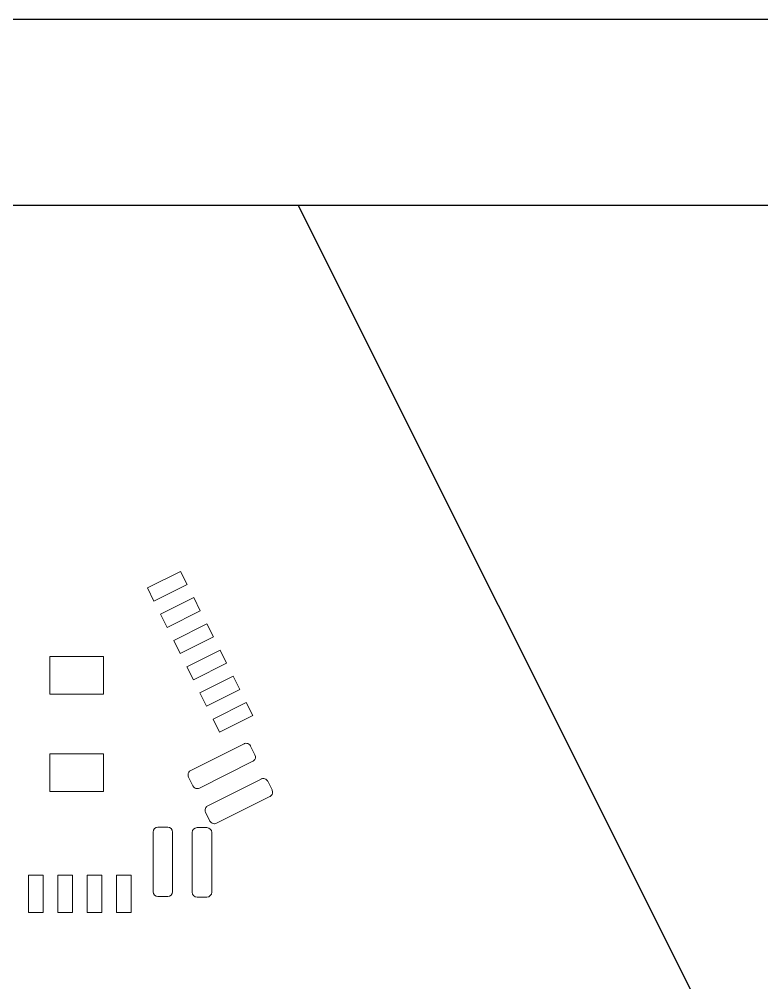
# Model space of a CAD drawing. Header units: inches. Extents: x 70 to 970, y -386 to 214.
# Drawn here: x 521.9 to 597.8, y 115.2 to 213.7 of the extents above; entities that cross this region are included whole.
import ezdxf

# ---------------------------------------------------------------- set-up
doc = ezdxf.new("R2010")
doc.units = ezdxf.units.IN
doc.header["$MEASUREMENT"] = 0

msp = doc.modelspace()

# ---------------------------------------------------------------- linework, layer by layer
at = {"color": 6}
msp.add_line((910.389, 194.625), (80.389, 194.625), dxfattribs=at)
at = {"color": 5}
msp.add_line((550.389, 194.625), (596.601, 102.344), dxfattribs=at)
at = {"color": 1, "lineweight": 0}
for p, q in [((538.361, 157.225), (534.963, 155.524)), ((539.033, 155.884), (538.361, 157.225)), ((535.635, 154.182), (539.033, 155.884)), ((534.963, 155.524), (535.635, 154.182)), ((539.704, 154.542), (536.307, 152.841)), ((540.376, 153.201), (539.704, 154.542)), ((536.307, 152.841), (536.978, 151.499)), ((536.978, 151.499), (540.376, 153.201)), ((541.048, 151.859), (537.65, 150.158)), ((541.719, 150.518), (541.048, 151.859)), ((537.65, 150.158), (538.321, 148.817)), ((538.321, 148.817), (541.719, 150.518)), ((542.391, 149.177), (538.993, 147.476)), ((543.063, 147.836), (542.391, 149.177)), ((530.488, 148.514), (524.989, 148.514)), ((524.989, 148.514), (524.989, 144.664)), ((530.488, 144.664), (530.488, 148.514)), ((539.665, 146.134), (543.063, 147.836)), ((538.993, 147.476), (539.665, 146.134)), ((543.734, 146.495), (540.336, 144.793)), ((544.406, 145.154), (543.734, 146.495)), ((541.008, 143.452), (544.406, 145.154)), ((524.989, 144.664), (530.488, 144.664)), ((540.336, 144.793), (541.008, 143.452)), ((545.078, 143.812), (541.68, 142.111)), ((545.749, 142.471), (545.078, 143.812)), ((541.68, 142.111), (542.351, 140.769)), ((542.351, 140.769), (545.749, 142.471)), ((530.488, 138.564), (524.989, 138.564)), ((524.989, 138.564), (524.989, 134.714)), ((530.488, 134.714), (530.488, 138.564)), ((524.989, 134.714), (530.488, 134.714)), ((524.288, 126.144), (522.788, 126.144)), ((522.788, 126.144), (522.788, 122.344)), ((524.288, 122.344), (524.288, 126.144)), ((527.287, 126.144), (525.787, 126.144)), ((525.787, 126.144), (525.787, 122.344)), ((527.287, 122.344), (527.287, 126.144)), ((530.287, 126.144), (528.787, 126.144)), ((528.787, 126.144), (528.787, 122.344)), ((530.287, 122.344), (530.287, 126.144)), ((533.288, 126.144), (531.788, 126.144)), ((531.788, 126.144), (531.788, 122.344)), ((533.288, 122.344), (533.288, 126.144)), ((522.788, 122.344), (524.288, 122.344)), ((525.787, 122.344), (527.287, 122.344)), ((528.787, 122.344), (530.287, 122.344)), ((531.788, 122.344), (533.288, 122.344))]:
    msp.add_line(p, q, dxfattribs=at)
msp.add_lwpolyline([(70.389, 213.68), (970.389, 213.68), (970.389, -386.32), (70.389, -386.32)], close=True)
for points in [[(539.395, 136.858), (539.395, 136.858), (544.847, 139.589), (544.847, 139.589)], [(544.847, 139.589), (544.867, 139.598), (544.886, 139.606), (544.906, 139.614)], [(544.906, 139.614), (544.906, 139.614), (544.906, 139.614), (544.907, 139.614)], [(544.907, 139.614), (544.907, 139.614), (544.907, 139.614), (544.907, 139.614)], [(544.907, 139.614), (544.907, 139.614), (544.907, 139.614), (544.907, 139.614)], [(544.907, 139.614), (544.907, 139.614), (544.907, 139.614), (544.908, 139.614)], [(544.908, 139.614), (544.908, 139.614), (544.908, 139.614), (544.909, 139.615)], [(544.909, 139.615), (544.909, 139.615), (544.909, 139.615), (544.909, 139.615)], [(544.909, 139.615), (544.909, 139.615), (544.909, 139.615), (544.91, 139.615)], [(544.91, 139.615), (544.91, 139.615), (544.911, 139.615), (544.911, 139.615)], [(544.911, 139.615), (544.983, 139.64), (545.058, 139.646), (545.13, 139.638)], [(545.13, 139.638), (545.13, 139.638), (545.13, 139.638), (545.13, 139.638)], [(545.13, 139.638), (545.131, 139.638), (545.131, 139.638), (545.131, 139.638)], [(545.131, 139.638), (545.131, 139.638), (545.131, 139.638), (545.131, 139.638)], [(545.131, 139.638), (545.284, 139.619), (545.425, 139.531), (545.505, 139.39)], [(545.505, 139.39), (545.505, 139.389), (545.506, 139.39), (545.506, 139.389)], [(545.506, 139.389), (545.507, 139.388), (545.507, 139.388), (545.507, 139.388)], [(545.507, 139.388), (545.507, 139.387), (545.507, 139.387), (545.507, 139.386)], [(545.507, 139.386), (545.507, 139.386), (545.507, 139.387), (545.508, 139.385)], [(545.508, 139.385), (545.508, 139.385), (545.508, 139.385), (545.509, 139.384)], [(545.509, 139.384), (545.509, 139.384), (545.509, 139.384), (545.509, 139.383)], [(545.509, 139.383), (545.509, 139.383), (545.509, 139.383), (545.51, 139.382)], [(545.51, 139.382), (545.51, 139.381), (545.509, 139.381), (545.511, 139.381)], [(545.51, 139.382), (545.51, 139.382), (545.51, 139.382), (545.51, 139.382)], [(545.511, 139.381), (545.511, 139.38), (545.511, 139.38), (545.511, 139.38)], [(545.511, 139.38), (545.511, 139.38), (545.511, 139.379), (545.511, 139.379)], [(545.511, 139.379), (545.511, 139.379), (545.512, 139.379), (545.512, 139.379)], [(545.512, 139.379), (545.512, 139.379), (545.512, 139.378), (545.512, 139.378)], [(545.512, 139.378), (545.512, 139.378), (545.512, 139.378), (545.512, 139.378)], [(545.512, 139.378), (545.512, 139.378), (545.512, 139.377), (545.512, 139.377)], [(545.512, 139.377), (545.512, 139.377), (545.513, 139.377), (545.513, 139.377)], [(545.513, 139.377), (545.513, 139.377), (545.512, 139.377), (545.513, 139.375)], [(545.513, 139.375), (545.513, 139.375), (545.513, 139.375), (545.513, 139.375)], [(545.513, 139.375), (545.513, 139.375), (545.514, 139.375), (545.514, 139.374)], [(545.514, 139.374), (545.514, 139.374), (545.514, 139.374), (545.514, 139.374)], [(545.514, 139.374), (545.514, 139.374), (545.514, 139.374), (545.514, 139.373)], [(545.514, 139.373), (545.514, 139.373), (545.515, 139.374), (545.515, 139.372)], [(545.515, 139.372), (545.515, 139.372), (545.515, 139.372), (545.515, 139.372)], [(545.515, 139.372), (545.515, 139.372), (545.515, 139.372), (545.515, 139.371)], [(545.515, 139.371), (545.516, 139.371), (545.516, 139.371), (545.516, 139.37)], [(545.516, 139.37), (545.516, 139.37), (545.516, 139.37), (545.516, 139.37)], [(545.516, 139.37), (545.516, 139.37), (545.516, 139.37), (545.517, 139.369)], [(545.517, 139.369), (545.517, 139.369), (545.517, 139.369), (545.517, 139.368)], [(545.517, 139.368), (545.517, 139.368), (545.517, 139.368), (545.517, 139.368)], [(545.517, 139.368), (545.517, 139.368), (545.518, 139.367), (545.518, 139.367)], [(545.518, 139.367), (545.518, 139.367), (545.518, 139.367), (545.518, 139.367)], [(545.518, 139.367), (545.518, 139.366), (545.518, 139.366), (545.518, 139.366)], [(545.518, 139.366), (545.518, 139.366), (545.518, 139.366), (545.519, 139.365)], [(545.519, 139.365), (545.519, 139.365), (545.519, 139.365), (545.519, 139.365)], [(545.519, 139.365), (545.519, 139.365), (545.965, 138.473), (545.965, 138.473)], [(545.966, 138.471), (546.077, 138.25), (546.008, 137.985), (545.815, 137.844)], [(545.965, 138.473), (545.965, 138.472), (545.966, 138.471), (545.966, 138.471)], [(545.743, 137.8), (545.743, 137.8), (540.289, 135.069), (540.289, 135.069)], [(545.744, 137.8), (545.744, 137.8), (545.743, 137.8), (545.743, 137.8)], [(545.743, 137.8), (545.743, 137.8), (545.743, 137.8), (545.743, 137.8)], [(545.745, 137.801), (545.745, 137.801), (545.744, 137.801), (545.744, 137.801)], [(545.744, 137.801), (545.744, 137.801), (545.744, 137.801), (545.744, 137.801)], [(545.744, 137.801), (545.744, 137.801), (545.744, 137.8), (545.744, 137.8)], [(545.746, 137.801), (545.746, 137.801), (545.746, 137.801), (545.745, 137.801)], [(545.745, 137.801), (545.745, 137.801), (545.745, 137.801), (545.745, 137.801)], [(545.745, 137.801), (545.745, 137.801), (545.745, 137.801), (545.745, 137.801)], [(545.747, 137.802), (545.747, 137.802), (545.747, 137.802), (545.746, 137.802)], [(545.746, 137.802), (545.746, 137.802), (545.746, 137.802), (545.746, 137.801)], [(545.748, 137.802), (545.747, 137.802), (545.747, 137.802), (545.747, 137.802)], [(545.749, 137.803), (545.749, 137.803), (545.749, 137.803), (545.748, 137.803)], [(545.748, 137.803), (545.748, 137.803), (545.748, 137.803), (545.748, 137.803)], [(545.748, 137.803), (545.748, 137.803), (545.748, 137.802), (545.748, 137.802)], [(545.75, 137.804), (545.749, 137.803), (545.749, 137.803), (545.749, 137.803)], [(545.751, 137.805), (545.751, 137.804), (545.751, 137.804), (545.75, 137.804)], [(545.75, 137.804), (545.75, 137.804), (545.75, 137.804), (545.75, 137.804)], [(545.752, 137.805), (545.752, 137.805), (545.751, 137.805), (545.751, 137.805)], [(545.751, 137.805), (545.751, 137.805), (545.751, 137.805), (545.751, 137.805)], [(545.753, 137.805), (545.753, 137.805), (545.752, 137.805), (545.752, 137.805)], [(545.752, 137.805), (545.752, 137.805), (545.752, 137.805), (545.752, 137.805)], [(545.754, 137.806), (545.754, 137.806), (545.753, 137.806), (545.753, 137.806)], [(545.753, 137.806), (545.753, 137.806), (545.753, 137.805), (545.753, 137.805)], [(545.753, 137.805), (545.753, 137.805), (545.753, 137.805), (545.753, 137.805)], [(545.755, 137.806), (545.755, 137.806), (545.754, 137.806), (545.754, 137.806)], [(545.754, 137.806), (545.754, 137.806), (545.754, 137.806), (545.754, 137.806)], [(545.754, 137.806), (545.754, 137.806), (545.754, 137.806), (545.754, 137.806)], [(545.756, 137.807), (545.756, 137.807), (545.756, 137.807), (545.755, 137.807)], [(545.755, 137.807), (545.755, 137.807), (545.755, 137.807), (545.755, 137.806)], [(545.755, 137.806), (545.755, 137.806), (545.755, 137.806), (545.755, 137.806)], [(545.757, 137.807), (545.757, 137.807), (545.757, 137.807), (545.756, 137.807)], [(545.756, 137.807), (545.756, 137.807), (545.756, 137.807), (545.756, 137.807)], [(545.756, 137.807), (545.756, 137.807), (545.756, 137.807), (545.756, 137.807)], [(545.758, 137.808), (545.758, 137.808), (545.758, 137.808), (545.757, 137.808)], [(545.757, 137.808), (545.757, 137.808), (545.757, 137.808), (545.757, 137.808)], [(545.757, 137.808), (545.757, 137.808), (545.757, 137.808), (545.757, 137.807)], [(545.759, 137.809), (545.759, 137.808), (545.759, 137.808), (545.758, 137.808)], [(545.758, 137.808), (545.758, 137.808), (545.758, 137.808), (545.758, 137.808)], [(545.76, 137.809), (545.759, 137.809), (545.759, 137.809), (545.759, 137.809)], [(545.761, 137.81), (545.761, 137.81), (545.761, 137.81), (545.76, 137.809)], [(545.76, 137.809), (545.76, 137.809), (545.76, 137.809), (545.76, 137.809)], [(545.762, 137.81), (545.761, 137.81), (545.761, 137.81), (545.761, 137.81)], [(545.763, 137.81), (545.762, 137.81), (545.762, 137.81), (545.762, 137.81)], [(545.764, 137.811), (545.764, 137.811), (545.764, 137.811), (545.763, 137.811)], [(545.763, 137.811), (545.763, 137.811), (545.764, 137.811), (545.763, 137.811)], [(545.763, 137.811), (545.763, 137.811), (545.763, 137.81), (545.763, 137.81)], [(545.765, 137.812), (545.764, 137.811), (545.764, 137.811), (545.764, 137.811)], [(545.764, 137.811), (545.764, 137.811), (545.764, 137.811), (545.764, 137.811)], [(545.766, 137.812), (545.766, 137.812), (545.765, 137.812), (545.765, 137.812)], [(545.765, 137.812), (545.765, 137.812), (545.765, 137.812), (545.765, 137.812)], [(545.765, 137.812), (545.765, 137.812), (545.765, 137.812), (545.765, 137.812)], [(545.767, 137.813), (545.766, 137.813), (545.766, 137.812), (545.766, 137.812)], [(545.768, 137.813), (545.767, 137.813), (545.767, 137.813), (545.767, 137.813)], [(545.767, 137.813), (545.767, 137.813), (545.767, 137.813), (545.767, 137.813)], [(545.767, 137.813), (545.767, 137.813), (545.767, 137.813), (545.767, 137.813)], [(545.769, 137.814), (545.768, 137.814), (545.768, 137.814), (545.768, 137.814)], [(545.768, 137.814), (545.768, 137.814), (545.768, 137.813), (545.768, 137.813)], [(545.77, 137.814), (545.769, 137.814), (545.769, 137.814), (545.769, 137.814)], [(545.769, 137.814), (545.769, 137.814), (545.769, 137.814), (545.769, 137.814)], [(545.769, 137.814), (545.769, 137.814), (545.769, 137.814), (545.769, 137.814)], [(545.771, 137.815), (545.77, 137.815), (545.77, 137.815), (545.77, 137.815)], [(545.77, 137.815), (545.77, 137.815), (545.77, 137.814), (545.77, 137.814)], [(545.772, 137.816), (545.771, 137.816), (545.771, 137.816), (545.771, 137.816)], [(545.771, 137.816), (545.771, 137.816), (545.771, 137.816), (545.771, 137.816)], [(545.771, 137.816), (545.771, 137.815), (545.771, 137.815), (545.771, 137.815)], [(545.773, 137.817), (545.773, 137.817), (545.772, 137.817), (545.772, 137.816)], [(545.772, 137.816), (545.772, 137.816), (545.772, 137.816), (545.772, 137.816)], [(545.774, 137.817), (545.773, 137.817), (545.773, 137.817), (545.773, 137.817)], [(545.775, 137.818), (545.774, 137.818), (545.774, 137.817), (545.774, 137.817)], [(545.774, 137.817), (545.774, 137.817), (545.774, 137.817), (545.774, 137.817)], [(545.774, 137.817), (545.774, 137.817), (545.774, 137.817), (545.774, 137.817)], [(545.776, 137.818), (545.775, 137.818), (545.775, 137.818), (545.775, 137.818)], [(545.775, 137.818), (545.775, 137.818), (545.775, 137.818), (545.775, 137.818)], [(545.777, 137.819), (545.776, 137.819), (545.776, 137.818), (545.776, 137.818)], [(545.776, 137.818), (545.776, 137.818), (545.776, 137.818), (545.776, 137.818)], [(545.778, 137.819), (545.777, 137.819), (545.777, 137.819), (545.777, 137.819)], [(545.777, 137.819), (545.777, 137.819), (545.777, 137.819), (545.777, 137.819)], [(545.777, 137.819), (545.777, 137.819), (545.777, 137.819), (545.777, 137.819)], [(545.779, 137.82), (545.778, 137.82), (545.778, 137.82), (545.778, 137.82)], [(545.778, 137.82), (545.778, 137.82), (545.778, 137.819), (545.778, 137.819)], [(545.78, 137.821), (545.78, 137.821), (545.78, 137.821), (545.779, 137.82)], [(545.779, 137.82), (545.779, 137.82), (545.779, 137.82), (545.779, 137.82)], [(545.779, 137.82), (545.779, 137.82), (545.779, 137.82), (545.779, 137.82)], [(545.781, 137.821), (545.781, 137.821), (545.781, 137.821), (545.78, 137.821)], [(545.78, 137.821), (545.78, 137.821), (545.78, 137.821), (545.78, 137.821)], [(545.782, 137.822), (545.782, 137.822), (545.782, 137.822), (545.781, 137.822)], [(545.781, 137.822), (545.781, 137.822), (545.781, 137.822), (545.781, 137.821)], [(545.783, 137.822), (545.783, 137.822), (545.783, 137.822), (545.782, 137.822)], [(545.782, 137.822), (545.782, 137.822), (545.782, 137.822), (545.782, 137.822)], [(545.784, 137.823), (545.784, 137.823), (545.784, 137.823), (545.783, 137.823)], [(545.783, 137.823), (545.783, 137.823), (545.783, 137.823), (545.783, 137.822)], [(545.785, 137.823), (545.785, 137.823), (545.785, 137.823), (545.784, 137.823)], [(545.784, 137.823), (545.784, 137.823), (545.784, 137.823), (545.784, 137.823)], [(545.786, 137.824), (545.786, 137.824), (545.786, 137.824), (545.785, 137.824)], [(545.785, 137.824), (545.785, 137.824), (545.785, 137.824), (545.785, 137.823)], [(545.787, 137.825), (545.786, 137.825), (545.786, 137.825), (545.786, 137.824)], [(545.786, 137.824), (545.786, 137.824), (545.786, 137.824), (545.786, 137.824)], [(545.788, 137.826), (545.788, 137.826), (545.787, 137.826), (545.787, 137.825)], [(545.787, 137.825), (545.787, 137.825), (545.787, 137.825), (545.787, 137.825)], [(545.787, 137.825), (545.787, 137.825), (545.787, 137.825), (545.787, 137.825)], [(545.789, 137.826), (545.789, 137.826), (545.788, 137.826), (545.788, 137.826)], [(545.788, 137.826), (545.788, 137.826), (545.788, 137.826), (545.788, 137.826)], [(545.788, 137.826), (545.788, 137.826), (545.788, 137.826), (545.788, 137.826)], [(545.79, 137.827), (545.79, 137.827), (545.789, 137.827), (545.789, 137.827)], [(545.789, 137.827), (545.789, 137.827), (545.789, 137.827), (545.789, 137.827)], [(545.789, 137.827), (545.789, 137.826), (545.789, 137.826), (545.789, 137.826)], [(545.791, 137.828), (545.791, 137.828), (545.79, 137.827), (545.79, 137.827)], [(545.79, 137.827), (545.79, 137.827), (545.79, 137.827), (545.79, 137.827)], [(545.79, 137.827), (545.79, 137.827), (545.79, 137.827), (545.79, 137.827)], [(545.792, 137.828), (545.791, 137.828), (545.791, 137.828), (545.791, 137.828)], [(545.791, 137.828), (545.791, 137.828), (545.791, 137.828), (545.791, 137.828)], [(545.793, 137.829), (545.793, 137.829), (545.793, 137.829), (545.792, 137.829)], [(545.792, 137.829), (545.792, 137.829), (545.792, 137.828), (545.792, 137.828)], [(545.794, 137.829), (545.794, 137.829), (545.794, 137.829), (545.793, 137.829)], [(545.795, 137.83), (545.794, 137.83), (545.794, 137.83), (545.794, 137.83)], [(545.794, 137.83), (545.794, 137.83), (545.794, 137.829), (545.794, 137.829)], [(545.796, 137.831), (545.796, 137.831), (545.795, 137.831), (545.795, 137.83)], [(545.795, 137.83), (545.795, 137.83), (545.795, 137.83), (545.795, 137.83)], [(545.797, 137.831), (545.797, 137.831), (545.797, 137.831), (545.796, 137.831)], [(545.796, 137.831), (545.796, 137.831), (545.796, 137.831), (545.796, 137.831)], [(545.796, 137.831), (545.796, 137.831), (545.796, 137.831), (545.796, 137.831)], [(545.798, 137.832), (545.798, 137.832), (545.797, 137.832), (545.797, 137.832)], [(545.797, 137.832), (545.797, 137.832), (545.797, 137.832), (545.797, 137.832)], [(545.797, 137.832), (545.797, 137.831), (545.797, 137.831), (545.797, 137.831)], [(545.799, 137.833), (545.798, 137.832), (545.798, 137.832), (545.798, 137.832)], [(545.798, 137.832), (545.798, 137.832), (545.798, 137.832), (545.798, 137.832)], [(545.8, 137.833), (545.799, 137.833), (545.799, 137.833), (545.799, 137.833)], [(545.799, 137.833), (545.799, 137.833), (545.799, 137.833), (545.799, 137.833)], [(545.801, 137.834), (545.801, 137.834), (545.801, 137.834), (545.8, 137.834)], [(545.8, 137.834), (545.8, 137.834), (545.8, 137.833), (545.8, 137.833)], [(545.802, 137.835), (545.801, 137.834), (545.801, 137.834), (545.801, 137.834)], [(545.801, 137.834), (545.801, 137.834), (545.801, 137.834), (545.801, 137.834)], [(545.803, 137.836), (545.803, 137.836), (545.802, 137.836), (545.802, 137.835)], [(545.802, 137.835), (545.802, 137.835), (545.802, 137.835), (545.802, 137.835)], [(545.802, 137.835), (545.802, 137.835), (545.802, 137.835), (545.802, 137.835)], [(545.804, 137.836), (545.804, 137.836), (545.803, 137.836), (545.803, 137.836)], [(545.803, 137.836), (545.803, 137.836), (545.803, 137.836), (545.803, 137.836)], [(545.805, 137.837), (545.804, 137.837), (545.804, 137.837), (545.804, 137.837)], [(545.804, 137.837), (545.804, 137.837), (545.804, 137.836), (545.804, 137.836)], [(545.804, 137.836), (545.804, 137.836), (545.804, 137.836), (545.804, 137.836)], [(545.806, 137.838), (545.805, 137.837), (545.805, 137.837), (545.805, 137.837)], [(545.805, 137.837), (545.805, 137.837), (545.805, 137.837), (545.805, 137.837)], [(545.807, 137.838), (545.807, 137.838), (545.807, 137.838), (545.806, 137.838)], [(545.806, 137.838), (545.806, 137.838), (545.806, 137.838), (545.806, 137.838)], [(545.808, 137.839), (545.808, 137.839), (545.808, 137.839), (545.807, 137.839)], [(545.807, 137.839), (545.807, 137.839), (545.807, 137.839), (545.807, 137.838)], [(545.809, 137.84), (545.809, 137.84), (545.808, 137.839), (545.808, 137.839)], [(545.808, 137.839), (545.808, 137.839), (545.808, 137.839), (545.808, 137.839)], [(545.81, 137.841), (545.81, 137.84), (545.81, 137.84), (545.809, 137.84)], [(545.809, 137.84), (545.809, 137.84), (545.809, 137.839), (545.809, 137.84)], [(545.811, 137.841), (545.81, 137.841), (545.81, 137.841), (545.81, 137.841)], [(545.812, 137.842), (545.812, 137.842), (545.811, 137.842), (545.811, 137.842)], [(545.811, 137.842), (545.811, 137.842), (545.812, 137.842), (545.811, 137.841)], [(545.813, 137.842), (545.813, 137.842), (545.812, 137.842), (545.812, 137.842)], [(545.812, 137.842), (545.812, 137.842), (545.812, 137.842), (545.812, 137.842)], [(545.814, 137.843), (545.814, 137.843), (545.813, 137.843), (545.813, 137.843)], [(545.813, 137.843), (545.813, 137.843), (545.813, 137.843), (545.813, 137.842)], [(545.815, 137.844), (545.814, 137.844), (545.814, 137.843), (545.814, 137.843)], [(539.117, 136.429), (539.124, 136.605), (539.224, 136.772), (539.393, 136.857)], [(539.117, 136.423), (539.117, 136.425), (539.117, 136.427), (539.117, 136.429)], [(539.117, 136.422), (539.117, 136.423), (539.117, 136.423), (539.117, 136.423)], [(539.117, 136.421), (539.117, 136.421), (539.117, 136.421), (539.117, 136.422)], [(539.117, 136.422), (539.117, 136.422), (539.117, 136.422), (539.117, 136.422)], [(539.117, 136.42), (539.117, 136.42), (539.117, 136.421), (539.117, 136.421)], [(539.117, 136.419), (539.117, 136.42), (539.117, 136.42), (539.117, 136.42)], [(539.117, 136.42), (539.117, 136.42), (539.117, 136.42), (539.117, 136.42)], [(539.117, 136.418), (539.117, 136.418), (539.117, 136.418), (539.117, 136.419)], [(539.117, 136.419), (539.117, 136.419), (539.117, 136.419), (539.117, 136.419)], [(539.117, 136.417), (539.117, 136.417), (539.117, 136.418), (539.117, 136.418)], [(539.117, 136.416), (539.117, 136.416), (539.117, 136.417), (539.117, 136.417)], [(539.117, 136.415), (539.117, 136.416), (539.117, 136.416), (539.117, 136.416)], [(539.117, 136.416), (539.117, 136.416), (539.117, 136.416), (539.117, 136.416)], [(539.117, 136.414), (539.117, 136.414), (539.117, 136.414), (539.117, 136.415)], [(539.117, 136.415), (539.117, 136.415), (539.117, 136.415), (539.117, 136.415)], [(539.117, 136.413), (539.117, 136.413), (539.117, 136.414), (539.117, 136.414)], [(539.117, 136.414), (539.117, 136.414), (539.117, 136.414), (539.117, 136.414)], [(539.117, 136.412), (539.117, 136.412), (539.117, 136.412), (539.117, 136.413)], [(539.117, 136.413), (539.117, 136.413), (539.117, 136.413), (539.117, 136.413)], [(539.117, 136.413), (539.117, 136.413), (539.117, 136.413), (539.117, 136.413)], [(539.117, 136.411), (539.117, 136.411), (539.117, 136.411), (539.117, 136.412)], [(539.117, 136.412), (539.117, 136.412), (539.117, 136.412), (539.117, 136.412)], [(539.117, 136.41), (539.117, 136.411), (539.117, 136.411), (539.117, 136.411)], [(539.117, 136.409), (539.117, 136.409), (539.117, 136.41), (539.117, 136.41)], [(539.117, 136.41), (539.117, 136.41), (539.117, 136.41), (539.117, 136.41)], [(539.117, 136.41), (539.117, 136.41), (539.117, 136.41), (539.117, 136.41)], [(539.117, 136.408), (539.117, 136.408), (539.117, 136.408), (539.117, 136.409)], [(539.117, 136.409), (539.117, 136.409), (539.117, 136.409), (539.117, 136.409)], [(539.117, 136.409), (539.117, 136.409), (539.117, 136.409), (539.117, 136.409)], [(539.117, 136.407), (539.117, 136.408), (539.117, 136.408), (539.117, 136.408)], [(539.117, 136.408), (539.117, 136.408), (539.117, 136.408), (539.117, 136.408)], [(539.117, 136.406), (539.117, 136.406), (539.117, 136.407), (539.117, 136.407)], [(539.117, 136.407), (539.117, 136.407), (539.117, 136.407), (539.117, 136.407)], [(539.117, 136.405), (539.117, 136.405), (539.117, 136.406), (539.117, 136.406)], [(539.117, 136.406), (539.117, 136.406), (539.117, 136.406), (539.117, 136.406)], [(539.117, 136.406), (539.117, 136.406), (539.117, 136.406), (539.117, 136.406)], [(539.117, 136.404), (539.117, 136.404), (539.117, 136.404), (539.117, 136.405)], [(539.117, 136.405), (539.117, 136.405), (539.117, 136.405), (539.117, 136.405)], [(539.117, 136.405), (539.117, 136.405), (539.117, 136.405), (539.117, 136.405)], [(539.117, 136.403), (539.117, 136.404), (539.117, 136.404), (539.117, 136.404)], [(539.117, 136.402), (539.117, 136.402), (539.117, 136.403), (539.117, 136.403)], [(539.117, 136.403), (539.117, 136.403), (539.117, 136.403), (539.117, 136.403)], [(539.117, 136.403), (539.117, 136.403), (539.117, 136.403), (539.117, 136.403)], [(539.117, 136.401), (539.117, 136.401), (539.117, 136.401), (539.117, 136.402)], [(539.117, 136.402), (539.117, 136.402), (539.117, 136.402), (539.117, 136.402)], [(539.117, 136.4), (539.117, 136.4), (539.117, 136.4), (539.117, 136.401)], [(539.117, 136.401), (539.117, 136.401), (539.117, 136.401), (539.117, 136.401)], [(539.117, 136.399), (539.117, 136.399), (539.117, 136.4), (539.117, 136.4)], [(539.117, 136.4), (539.117, 136.4), (539.117, 136.4), (539.117, 136.4)], [(539.117, 136.398), (539.117, 136.398), (539.117, 136.398), (539.117, 136.399)], [(539.117, 136.399), (539.117, 136.399), (539.117, 136.399), (539.117, 136.399)], [(539.117, 136.399), (539.117, 136.399), (539.117, 136.399), (539.117, 136.399)], [(539.117, 136.397), (539.117, 136.397), (539.117, 136.397), (539.117, 136.398)], [(539.117, 136.398), (539.117, 136.398), (539.117, 136.398), (539.117, 136.398)], [(539.117, 136.396), (539.117, 136.396), (539.117, 136.396), (539.117, 136.397)], [(539.117, 136.395), (539.117, 136.395), (539.117, 136.396), (539.117, 136.396)], [(539.117, 136.396), (539.117, 136.396), (539.117, 136.396), (539.117, 136.396)], [(539.117, 136.394), (539.117, 136.395), (539.117, 136.395), (539.117, 136.395)], [(539.117, 136.395), (539.117, 136.395), (539.117, 136.395), (539.117, 136.395)], [(539.117, 136.393), (539.117, 136.393), (539.117, 136.393), (539.117, 136.394)], [(539.117, 136.394), (539.117, 136.394), (539.117, 136.394), (539.117, 136.394)], [(539.117, 136.391), (539.117, 136.392), (539.117, 136.392), (539.117, 136.393)], [(539.118, 136.388), (539.118, 136.389), (539.117, 136.39), (539.117, 136.391)], [(539.117, 136.391), (539.117, 136.391), (539.117, 136.391), (539.117, 136.391)], [(539.17, 136.186), (539.138, 136.251), (539.12, 136.32), (539.118, 136.388)], [(539.171, 136.185), (539.17, 136.185), (539.17, 136.186), (539.17, 136.186)], [(539.617, 135.293), (539.617, 135.293), (539.171, 136.185), (539.171, 136.185)], [(539.393, 136.857), (539.394, 136.857), (539.394, 136.857), (539.395, 136.858)], [(541.141, 133.258), (541.141, 133.258), (546.594, 135.99), (546.594, 135.99)], [(546.594, 135.99), (546.594, 135.99), (546.594, 135.99), (546.594, 135.99)], [(546.594, 135.99), (546.594, 135.99), (546.594, 135.99), (546.595, 135.99)], [(546.595, 135.99), (546.595, 135.99), (546.596, 135.99), (546.596, 135.99)], [(546.596, 135.99), (546.596, 135.99), (546.596, 135.99), (546.596, 135.991)], [(546.596, 135.991), (546.596, 135.991), (546.596, 135.991), (546.597, 135.991)], [(546.597, 135.991), (546.597, 135.991), (546.597, 135.991), (546.597, 135.991)], [(546.597, 135.991), (546.597, 135.991), (546.598, 135.991), (546.598, 135.991)], [(546.598, 135.991), (546.598, 135.991), (546.598, 135.992), (546.598, 135.992)], [(546.598, 135.992), (546.599, 135.992), (546.599, 135.992), (546.599, 135.992)], [(546.6, 135.992), (546.6, 135.992), (546.599, 135.993), (546.601, 135.993)], [(546.599, 135.992), (546.599, 135.992), (546.599, 135.992), (546.6, 135.992)], [(546.601, 135.993), (546.601, 135.993), (546.601, 135.993), (546.601, 135.993)], [(546.601, 135.993), (546.601, 135.993), (546.602, 135.993), (546.602, 135.993)], [(546.602, 135.993), (546.602, 135.993), (546.602, 135.994), (546.602, 135.994)], [(546.602, 135.994), (546.602, 135.994), (546.602, 135.994), (546.603, 135.994)], [(546.603, 135.994), (546.603, 135.994), (546.603, 135.994), (546.603, 135.994)], [(546.603, 135.994), (546.603, 135.994), (546.603, 135.994), (546.603, 135.994)], [(546.603, 135.994), (546.604, 135.994), (546.604, 135.994), (546.604, 135.994)], [(546.604, 135.994), (546.604, 135.994), (546.604, 135.994), (546.604, 135.995)], [(546.604, 135.995), (546.604, 135.995), (546.605, 135.995), (546.605, 135.995)], [(546.605, 135.995), (546.605, 135.995), (546.605, 135.995), (546.605, 135.995)], [(546.605, 135.995), (546.606, 135.995), (546.605, 135.995), (546.606, 135.995)], [(546.606, 135.995), (546.606, 135.995), (546.607, 135.995), (546.607, 135.996)], [(546.607, 135.996), (546.607, 135.996), (546.607, 135.996), (546.607, 135.996)], [(546.607, 135.996), (546.607, 135.996), (546.607, 135.996), (546.608, 135.996)], [(546.608, 135.996), (546.608, 135.996), (546.608, 135.997), (546.608, 135.997)], [(546.608, 135.997), (546.608, 135.997), (546.609, 135.997), (546.609, 135.997)], [(546.608, 135.996), (546.608, 135.996), (546.608, 135.996), (546.608, 135.996)], [(546.609, 135.997), (546.609, 135.997), (546.609, 135.997), (546.609, 135.997)], [(546.609, 135.997), (546.609, 135.997), (546.609, 135.997), (546.61, 135.997)], [(546.61, 135.997), (546.61, 135.997), (546.61, 135.998), (546.61, 135.998)], [(546.61, 135.998), (546.611, 135.998), (546.611, 135.998), (546.611, 135.998)], [(546.61, 135.997), (546.61, 135.997), (546.61, 135.997), (546.61, 135.997)], [(546.611, 135.998), (546.611, 135.998), (546.611, 135.998), (546.611, 135.998)], [(546.611, 135.998), (546.611, 135.998), (546.612, 135.998), (546.612, 135.998)], [(546.612, 135.998), (546.613, 135.999), (546.613, 135.999), (546.613, 135.999)], [(546.612, 135.998), (546.612, 135.998), (546.612, 135.998), (546.612, 135.998)], [(546.613, 135.999), (546.613, 135.999), (546.613, 135.999), (546.613, 135.999)], [(546.615, 136), (546.615, 136), (546.615, 136), (546.615, 136)], [(546.615, 136), (546.615, 136), (546.616, 136), (546.616, 136)], [(546.616, 136), (546.698, 136.036), (546.784, 136.047), (546.866, 136.04)], [(546.866, 136.04), (546.866, 136.04), (546.867, 136.04), (546.867, 136.04)], [(546.867, 136.04), (546.867, 136.04), (546.866, 136.04), (546.868, 136.04)], [(546.868, 136.04), (547.013, 136.025), (547.149, 135.947), (547.234, 135.819)], [(539.617, 135.292), (539.617, 135.292), (539.617, 135.293), (539.617, 135.293)], [(539.678, 135.199), (539.655, 135.227), (539.634, 135.258), (539.617, 135.292)], [(539.678, 135.198), (539.678, 135.199), (539.678, 135.199), (539.678, 135.199)], [(539.679, 135.198), (539.679, 135.198), (539.679, 135.198), (539.678, 135.198)], [(539.679, 135.197), (539.679, 135.197), (539.679, 135.198), (539.679, 135.198)], [(539.68, 135.197), (539.68, 135.197), (539.68, 135.197), (539.679, 135.197)], [(539.679, 135.197), (539.679, 135.197), (539.679, 135.197), (539.679, 135.197)], [(539.681, 135.196), (539.681, 135.196), (539.68, 135.195), (539.68, 135.197)], [(539.681, 135.195), (539.681, 135.196), (539.681, 135.196), (539.681, 135.196)], [(540.031, 135.017), (539.897, 135.026), (539.77, 135.089), (539.681, 135.195)], [(539.681, 135.195), (539.681, 135.195), (539.681, 135.195), (539.681, 135.195)], [(540.032, 135.017), (540.032, 135.017), (540.032, 135.017), (540.031, 135.017)], [(540.031, 135.017), (540.031, 135.017), (540.031, 135.017), (540.031, 135.017)], [(540.065, 135.016), (540.054, 135.016), (540.043, 135.016), (540.032, 135.017)], [(540.285, 135.067), (540.214, 135.032), (540.139, 135.016), (540.065, 135.016)], [(540.286, 135.067), (540.285, 135.067), (540.285, 135.067), (540.285, 135.067)], [(540.287, 135.068), (540.287, 135.068), (540.286, 135.068), (540.286, 135.068)], [(540.286, 135.068), (540.286, 135.068), (540.286, 135.067), (540.286, 135.067)], [(540.288, 135.068), (540.287, 135.068), (540.287, 135.068), (540.287, 135.068)], [(540.289, 135.069), (540.289, 135.069), (540.288, 135.069), (540.288, 135.069)], [(540.288, 135.069), (540.288, 135.069), (540.288, 135.068), (540.288, 135.068)], [(547.234, 135.819), (547.235, 135.819), (547.235, 135.818), (547.235, 135.818)], [(547.235, 135.818), (547.235, 135.818), (547.235, 135.818), (547.236, 135.817)], [(547.236, 135.817), (547.236, 135.817), (547.236, 135.817), (547.236, 135.817)], [(547.236, 135.817), (547.236, 135.817), (547.236, 135.817), (547.236, 135.816)], [(547.236, 135.816), (547.236, 135.816), (547.237, 135.816), (547.237, 135.815)], [(547.237, 135.815), (547.237, 135.815), (547.237, 135.815), (547.237, 135.815)], [(547.237, 135.815), (547.237, 135.815), (547.237, 135.815), (547.237, 135.815)], [(547.237, 135.815), (547.237, 135.814), (547.237, 135.814), (547.237, 135.814)], [(547.237, 135.814), (547.238, 135.814), (547.238, 135.814), (547.238, 135.814)], [(547.238, 135.814), (547.238, 135.814), (547.238, 135.813), (547.238, 135.813)], [(547.238, 135.813), (547.239, 135.813), (547.238, 135.812), (547.239, 135.812)], [(547.239, 135.812), (547.239, 135.812), (547.239, 135.812), (547.239, 135.812)], [(547.239, 135.812), (547.239, 135.812), (547.239, 135.812), (547.239, 135.811)], [(547.239, 135.811), (547.239, 135.811), (547.24, 135.811), (547.24, 135.811)], [(547.24, 135.811), (547.24, 135.81), (547.24, 135.81), (547.24, 135.81)], [(547.24, 135.81), (547.24, 135.81), (547.24, 135.81), (547.241, 135.809)], [(547.241, 135.809), (547.241, 135.809), (547.241, 135.809), (547.241, 135.808)], [(547.241, 135.808), (547.241, 135.808), (547.241, 135.808), (547.241, 135.808)], [(547.241, 135.808), (547.241, 135.808), (547.242, 135.807), (547.242, 135.807)], [(547.242, 135.807), (547.242, 135.807), (547.242, 135.807), (547.242, 135.807)], [(547.242, 135.807), (547.242, 135.807), (547.243, 135.807), (547.243, 135.806)], [(547.243, 135.806), (547.243, 135.806), (547.242, 135.806), (547.243, 135.805)], [(547.243, 135.805), (547.243, 135.805), (547.243, 135.805), (547.243, 135.805)], [(547.243, 135.805), (547.244, 135.804), (547.244, 135.805), (547.244, 135.804)], [(547.244, 135.804), (547.244, 135.804), (547.244, 135.804), (547.244, 135.803)], [(547.244, 135.803), (547.244, 135.803), (547.244, 135.803), (547.245, 135.803)], [(547.245, 135.803), (547.245, 135.802), (547.245, 135.802), (547.245, 135.802)], [(547.245, 135.802), (547.245, 135.802), (547.246, 135.801), (547.246, 135.801)], [(547.246, 135.801), (547.246, 135.801), (547.246, 135.8), (547.246, 135.8)], [(547.246, 135.8), (547.246, 135.8), (547.246, 135.8), (547.246, 135.8)], [(547.246, 135.8), (547.246, 135.8), (547.247, 135.8), (547.247, 135.799)], [(547.247, 135.799), (547.247, 135.799), (547.246, 135.8), (547.247, 135.798)], [(547.247, 135.798), (547.248, 135.798), (547.248, 135.797), (547.248, 135.797)], [(547.248, 135.797), (547.248, 135.797), (547.248, 135.797), (547.248, 135.796)], [(547.248, 135.796), (547.249, 135.796), (547.249, 135.795), (547.249, 135.795)], [(547.249, 135.795), (547.249, 135.795), (547.249, 135.795), (547.249, 135.795)], [(547.249, 135.795), (547.249, 135.795), (547.25, 135.794), (547.25, 135.794)], [(547.25, 135.794), (547.25, 135.794), (547.25, 135.794), (547.25, 135.794)], [(547.25, 135.794), (547.25, 135.794), (547.25, 135.794), (547.251, 135.793)], [(547.251, 135.793), (547.251, 135.792), (547.251, 135.792), (547.251, 135.792)], [(547.251, 135.792), (547.251, 135.792), (547.251, 135.792), (547.251, 135.792)], [(547.251, 135.792), (547.251, 135.791), (547.252, 135.791), (547.252, 135.791)], [(547.252, 135.791), (547.252, 135.79), (547.252, 135.79), (547.253, 135.789)], [(547.253, 135.789), (547.253, 135.789), (547.253, 135.789), (547.253, 135.789)], [(547.253, 135.789), (547.253, 135.788), (547.253, 135.789), (547.254, 135.788)], [(547.254, 135.788), (547.254, 135.788), (547.254, 135.787), (547.254, 135.787)], [(547.254, 135.787), (547.254, 135.787), (547.254, 135.787), (547.254, 135.786)], [(547.254, 135.786), (547.254, 135.786), (547.255, 135.786), (547.255, 135.786)], [(547.255, 135.786), (547.255, 135.786), (547.254, 135.786), (547.255, 135.785)], [(547.255, 135.785), (547.255, 135.784), (547.256, 135.784), (547.256, 135.784)], [(547.256, 135.784), (547.256, 135.784), (547.255, 135.783), (547.256, 135.783)], [(547.256, 135.783), (547.256, 135.783), (547.256, 135.783), (547.256, 135.783)], [(547.256, 135.783), (547.257, 135.782), (547.257, 135.782), (547.257, 135.782)], [(547.257, 135.782), (547.257, 135.782), (547.257, 135.782), (547.257, 135.782)], [(547.257, 135.782), (547.257, 135.781), (547.257, 135.781), (547.257, 135.781)], [(547.257, 135.781), (547.257, 135.781), (547.257, 135.781), (547.257, 135.781)], [(547.257, 135.781), (547.258, 135.78), (547.258, 135.779), (547.258, 135.779)], [(547.258, 135.779), (547.258, 135.779), (547.258, 135.779), (547.258, 135.779)], [(547.258, 135.779), (547.258, 135.779), (547.258, 135.778), (547.258, 135.778)], [(547.258, 135.778), (547.259, 135.778), (547.259, 135.779), (547.259, 135.777)], [(547.259, 135.777), (547.259, 135.777), (547.259, 135.777), (547.259, 135.777)], [(547.259, 135.777), (547.259, 135.777), (547.259, 135.777), (547.26, 135.776)], [(547.26, 135.776), (547.26, 135.776), (547.26, 135.776), (547.26, 135.775)], [(547.26, 135.775), (547.26, 135.775), (547.26, 135.775), (547.26, 135.775)], [(547.26, 135.775), (547.26, 135.775), (547.26, 135.775), (547.261, 135.774)], [(547.261, 135.774), (547.261, 135.774), (547.261, 135.775), (547.261, 135.773)], [(547.261, 135.773), (547.261, 135.773), (547.261, 135.773), (547.261, 135.773)], [(547.261, 135.773), (547.261, 135.773), (547.261, 135.773), (547.262, 135.772)], [(547.262, 135.772), (547.262, 135.772), (547.262, 135.772), (547.262, 135.771)], [(547.262, 135.771), (547.262, 135.771), (547.262, 135.771), (547.262, 135.771)], [(547.262, 135.771), (547.262, 135.771), (547.263, 135.771), (547.263, 135.771)], [(547.263, 135.771), (547.263, 135.77), (547.263, 135.769), (547.263, 135.769)], [(547.263, 135.769), (547.264, 135.769), (547.264, 135.769), (547.264, 135.769)], [(547.264, 135.769), (547.264, 135.769), (547.264, 135.768), (547.264, 135.768)], [(547.264, 135.768), (547.264, 135.768), (547.264, 135.768), (547.264, 135.768)], [(547.264, 135.768), (547.264, 135.768), (547.264, 135.767), (547.264, 135.767)], [(547.264, 135.767), (547.265, 135.767), (547.265, 135.767), (547.265, 135.767)], [(547.265, 135.767), (547.265, 135.767), (547.265, 135.767), (547.265, 135.766)], [(547.265, 135.766), (547.265, 135.766), (547.265, 135.766), (547.265, 135.766)], [(547.265, 135.766), (547.265, 135.766), (547.712, 134.872), (547.712, 134.872)], [(547.489, 134.201), (547.489, 134.201), (542.035, 131.47), (542.035, 131.47)], [(547.49, 134.201), (547.49, 134.201), (547.489, 134.201), (547.489, 134.201)], [(547.491, 134.202), (547.491, 134.202), (547.49, 134.202), (547.49, 134.202)], [(547.49, 134.202), (547.49, 134.202), (547.49, 134.201), (547.49, 134.201)], [(547.49, 134.201), (547.49, 134.201), (547.49, 134.201), (547.49, 134.201)], [(547.492, 134.202), (547.492, 134.202), (547.491, 134.202), (547.491, 134.202)], [(547.491, 134.202), (547.491, 134.202), (547.491, 134.202), (547.491, 134.202)], [(547.491, 134.202), (547.491, 134.202), (547.491, 134.202), (547.491, 134.202)], [(547.493, 134.203), (547.493, 134.203), (547.493, 134.203), (547.492, 134.203)], [(547.492, 134.203), (547.492, 134.203), (547.492, 134.203), (547.492, 134.202)], [(547.492, 134.202), (547.492, 134.202), (547.492, 134.202), (547.492, 134.202)], [(547.494, 134.203), (547.494, 134.203), (547.494, 134.203), (547.493, 134.203)], [(547.493, 134.203), (547.493, 134.203), (547.493, 134.203), (547.493, 134.203)], [(547.495, 134.204), (547.494, 134.204), (547.494, 134.203), (547.494, 134.203)], [(547.495, 134.204), (547.495, 134.204), (547.495, 134.204), (547.495, 134.204)], [(547.495, 134.204), (547.495, 134.204), (547.495, 134.204), (547.495, 134.204)], [(547.495, 134.204), (547.495, 134.204), (547.495, 134.204), (547.495, 134.204)], [(547.498, 134.205), (547.497, 134.205), (547.497, 134.205), (547.497, 134.205)], [(547.499, 134.206), (547.498, 134.206), (547.498, 134.206), (547.498, 134.206)], [(547.498, 134.206), (547.498, 134.206), (547.498, 134.205), (547.498, 134.205)], [(547.5, 134.206), (547.499, 134.206), (547.499, 134.206), (547.499, 134.206)], [(547.499, 134.206), (547.499, 134.206), (547.499, 134.206), (547.499, 134.206)], [(547.501, 134.207), (547.501, 134.207), (547.5, 134.207), (547.5, 134.207)], [(547.5, 134.207), (547.5, 134.207), (547.5, 134.206), (547.5, 134.206)], [(547.5, 134.206), (547.5, 134.206), (547.5, 134.206), (547.5, 134.206)], [(547.502, 134.207), (547.501, 134.207), (547.501, 134.207), (547.501, 134.207)], [(547.501, 134.207), (547.501, 134.207), (547.501, 134.207), (547.501, 134.207)], [(547.501, 134.207), (547.501, 134.207), (547.501, 134.207), (547.501, 134.207)], [(547.503, 134.208), (547.503, 134.208), (547.502, 134.208), (547.502, 134.208)], [(547.502, 134.208), (547.502, 134.208), (547.502, 134.208), (547.502, 134.208)], [(547.502, 134.208), (547.502, 134.207), (547.502, 134.207), (547.502, 134.207)], [(547.504, 134.209), (547.504, 134.209), (547.503, 134.209), (547.503, 134.209)], [(547.503, 134.209), (547.503, 134.209), (547.503, 134.208), (547.503, 134.208)], [(547.503, 134.208), (547.503, 134.208), (547.503, 134.208), (547.503, 134.208)], [(547.505, 134.209), (547.505, 134.209), (547.504, 134.209), (547.504, 134.209)], [(547.504, 134.209), (547.504, 134.209), (547.504, 134.209), (547.504, 134.209)], [(547.504, 134.209), (547.504, 134.209), (547.504, 134.209), (547.504, 134.209)], [(547.506, 134.21), (547.506, 134.21), (547.506, 134.21), (547.505, 134.21)], [(547.505, 134.21), (547.505, 134.21), (547.505, 134.21), (547.505, 134.209)], [(547.505, 134.209), (547.505, 134.209), (547.505, 134.209), (547.505, 134.209)], [(547.507, 134.21), (547.507, 134.21), (547.506, 134.21), (547.506, 134.21)], [(547.506, 134.21), (547.506, 134.21), (547.506, 134.21), (547.506, 134.21)], [(547.763, 134.695), (547.781, 134.502), (547.685, 134.309), (547.507, 134.21)], [(547.712, 134.872), (547.712, 134.872), (547.712, 134.872), (547.712, 134.872)], [(547.712, 134.872), (547.712, 134.872), (547.713, 134.871), (547.713, 134.871)], [(547.713, 134.871), (547.713, 134.871), (547.713, 134.871), (547.713, 134.87)], [(547.713, 134.87), (547.713, 134.87), (547.713, 134.87), (547.713, 134.87)], [(547.713, 134.87), (547.713, 134.869), (547.714, 134.869), (547.714, 134.869)], [(547.714, 134.869), (547.736, 134.823), (547.751, 134.776), (547.759, 134.729)], [(547.759, 134.729), (547.759, 134.729), (547.759, 134.728), (547.759, 134.728)], [(547.759, 134.728), (547.759, 134.728), (547.759, 134.728), (547.759, 134.727)], [(547.759, 134.727), (547.759, 134.727), (547.759, 134.727), (547.759, 134.727)], [(547.759, 134.727), (547.759, 134.726), (547.759, 134.726), (547.759, 134.726)], [(547.759, 134.726), (547.759, 134.726), (547.759, 134.726), (547.759, 134.726)], [(547.759, 134.726), (547.759, 134.726), (547.759, 134.725), (547.759, 134.725)], [(547.759, 134.725), (547.76, 134.725), (547.76, 134.725), (547.76, 134.724)], [(547.76, 134.724), (547.76, 134.724), (547.76, 134.724), (547.76, 134.724)], [(547.76, 134.724), (547.76, 134.723), (547.76, 134.723), (547.76, 134.723)], [(547.76, 134.723), (547.76, 134.723), (547.76, 134.723), (547.76, 134.723)], [(547.76, 134.723), (547.76, 134.723), (547.76, 134.722), (547.76, 134.722)], [(547.76, 134.722), (547.76, 134.722), (547.76, 134.722), (547.76, 134.722)], [(547.76, 134.722), (547.76, 134.722), (547.76, 134.721), (547.76, 134.721)], [(547.76, 134.721), (547.76, 134.721), (547.76, 134.721), (547.76, 134.72)], [(547.76, 134.72), (547.76, 134.72), (547.76, 134.721), (547.76, 134.72)], [(547.76, 134.72), (547.76, 134.72), (547.76, 134.72), (547.76, 134.719)], [(547.76, 134.719), (547.76, 134.719), (547.76, 134.719), (547.76, 134.719)], [(547.76, 134.719), (547.76, 134.719), (547.76, 134.719), (547.76, 134.719)], [(547.76, 134.719), (547.76, 134.719), (547.76, 134.718), (547.76, 134.718)], [(547.76, 134.718), (547.76, 134.718), (547.76, 134.718), (547.76, 134.718)], [(547.76, 134.718), (547.761, 134.718), (547.761, 134.718), (547.761, 134.717)], [(547.761, 134.717), (547.761, 134.717), (547.761, 134.717), (547.761, 134.717)], [(547.761, 134.717), (547.761, 134.717), (547.761, 134.717), (547.761, 134.716)], [(547.761, 134.716), (547.761, 134.716), (547.761, 134.716), (547.761, 134.716)], [(547.761, 134.716), (547.761, 134.716), (547.761, 134.716), (547.761, 134.716)], [(547.761, 134.716), (547.761, 134.716), (547.761, 134.715), (547.761, 134.715)], [(547.761, 134.715), (547.761, 134.715), (547.761, 134.715), (547.761, 134.715)], [(547.761, 134.715), (547.761, 134.715), (547.761, 134.715), (547.761, 134.715)], [(547.761, 134.715), (547.761, 134.714), (547.761, 134.714), (547.761, 134.714)], [(547.761, 134.714), (547.761, 134.714), (547.761, 134.714), (547.761, 134.714)], [(547.761, 134.714), (547.761, 134.714), (547.761, 134.714), (547.761, 134.713)], [(547.761, 134.713), (547.761, 134.713), (547.761, 134.714), (547.761, 134.713)], [(547.761, 134.713), (547.761, 134.713), (547.761, 134.712), (547.761, 134.712)], [(547.761, 134.712), (547.761, 134.712), (547.761, 134.712), (547.761, 134.712)], [(547.761, 134.712), (547.761, 134.712), (547.761, 134.712), (547.761, 134.712)], [(547.761, 134.712), (547.761, 134.712), (547.761, 134.711), (547.761, 134.711)], [(547.761, 134.711), (547.761, 134.711), (547.761, 134.711), (547.761, 134.711)], [(547.761, 134.711), (547.761, 134.71), (547.761, 134.71), (547.761, 134.71)], [(547.761, 134.71), (547.762, 134.71), (547.762, 134.71), (547.762, 134.71)], [(547.762, 134.71), (547.762, 134.71), (547.762, 134.71), (547.762, 134.709)], [(547.762, 134.709), (547.762, 134.709), (547.762, 134.709), (547.762, 134.709)], [(547.762, 134.709), (547.762, 134.709), (547.762, 134.709), (547.762, 134.709)], [(547.762, 134.709), (547.762, 134.709), (547.762, 134.708), (547.762, 134.708)], [(547.762, 134.708), (547.762, 134.708), (547.762, 134.708), (547.762, 134.708)], [(547.762, 134.708), (547.762, 134.708), (547.762, 134.708), (547.762, 134.708)], [(547.762, 134.708), (547.762, 134.707), (547.762, 134.707), (547.762, 134.707)], [(547.762, 134.707), (547.762, 134.707), (547.762, 134.707), (547.762, 134.707)], [(547.762, 134.707), (547.762, 134.706), (547.762, 134.706), (547.762, 134.706)], [(547.762, 134.706), (547.762, 134.706), (547.762, 134.706), (547.762, 134.706)], [(547.762, 134.706), (547.762, 134.706), (547.762, 134.706), (547.762, 134.705)], [(547.762, 134.705), (547.762, 134.705), (547.762, 134.705), (547.762, 134.705)], [(547.762, 134.705), (547.762, 134.705), (547.762, 134.705), (547.762, 134.705)], [(547.762, 134.705), (547.762, 134.705), (547.762, 134.704), (547.762, 134.704)], [(547.762, 134.704), (547.762, 134.704), (547.762, 134.704), (547.762, 134.703)], [(547.762, 134.703), (547.762, 134.703), (547.762, 134.703), (547.762, 134.703)], [(547.762, 134.703), (547.762, 134.702), (547.762, 134.702), (547.762, 134.702)], [(547.762, 134.702), (547.762, 134.702), (547.762, 134.702), (547.762, 134.702)], [(547.762, 134.702), (547.762, 134.702), (547.763, 134.701), (547.763, 134.701)], [(547.763, 134.701), (547.763, 134.7), (547.763, 134.7), (547.763, 134.7)], [(547.763, 134.7), (547.763, 134.7), (547.763, 134.7), (547.763, 134.699)], [(547.763, 134.699), (547.763, 134.699), (547.763, 134.699), (547.763, 134.699)], [(547.763, 134.699), (547.763, 134.698), (547.763, 134.698), (547.763, 134.698)], [(547.763, 134.698), (547.763, 134.698), (547.763, 134.697), (547.763, 134.697)], [(547.763, 134.697), (547.763, 134.697), (547.763, 134.697), (547.763, 134.696)], [(547.763, 134.696), (547.763, 134.696), (547.763, 134.696), (547.763, 134.696)], [(547.763, 134.696), (547.763, 134.695), (547.763, 134.695), (547.763, 134.695)], [(540.865, 132.766), (540.853, 132.91), (540.903, 133.054), (541.003, 133.158)], [(541.003, 133.158), (541.003, 133.158), (541.003, 133.158), (541.004, 133.158)], [(541.005, 133.16), (541.005, 133.16), (541.004, 133.159), (541.006, 133.161)], [(541.004, 133.158), (541.004, 133.158), (541.004, 133.159), (541.004, 133.159)], [(541.004, 133.159), (541.004, 133.159), (541.004, 133.159), (541.005, 133.159)], [(541.005, 133.159), (541.005, 133.159), (541.005, 133.16), (541.005, 133.16)], [(541.006, 133.161), (541.006, 133.161), (541.006, 133.161), (541.006, 133.161)], [(541.006, 133.161), (541.007, 133.161), (541.007, 133.161), (541.007, 133.161)], [(541.007, 133.161), (541.007, 133.161), (541.007, 133.162), (541.007, 133.162)], [(541.007, 133.162), (541.007, 133.162), (541.007, 133.162), (541.007, 133.162)], [(541.007, 133.162), (541.007, 133.162), (541.007, 133.162), (541.008, 133.162)], [(541.008, 133.162), (541.008, 133.163), (541.008, 133.163), (541.008, 133.163)], [(541.008, 133.163), (541.008, 133.163), (541.008, 133.163), (541.008, 133.163)], [(541.008, 133.163), (541.008, 133.163), (541.008, 133.163), (541.009, 133.163)], [(541.009, 133.163), (541.009, 133.163), (541.009, 133.163), (541.009, 133.164)], [(541.009, 133.164), (541.009, 133.164), (541.009, 133.164), (541.009, 133.164)], [(541.009, 133.164), (541.01, 133.164), (541.01, 133.164), (541.01, 133.164)], [(541.011, 133.166), (541.011, 133.166), (541.01, 133.166), (541.012, 133.166)], [(541.01, 133.164), (541.01, 133.164), (541.01, 133.165), (541.01, 133.165)], [(541.01, 133.165), (541.01, 133.165), (541.01, 133.165), (541.011, 133.165)], [(541.011, 133.165), (541.011, 133.165), (541.011, 133.166), (541.011, 133.166)], [(541.012, 133.167), (541.049, 133.203), (541.091, 133.234), (541.14, 133.258)], [(541.012, 133.166), (541.012, 133.167), (541.012, 133.167), (541.012, 133.167)], [(541.14, 133.258), (541.14, 133.258), (541.14, 133.258), (541.141, 133.258)], [(540.866, 132.764), (540.866, 132.765), (540.865, 132.765), (540.865, 132.766)], [(540.866, 132.763), (540.866, 132.764), (540.866, 132.764), (540.866, 132.764)], [(540.866, 132.762), (540.866, 132.762), (540.866, 132.763), (540.866, 132.763)], [(540.866, 132.763), (540.866, 132.763), (540.866, 132.763), (540.866, 132.763)], [(540.866, 132.761), (540.866, 132.762), (540.866, 132.762), (540.866, 132.762)], [(540.866, 132.76), (540.866, 132.76), (540.866, 132.76), (540.866, 132.761)], [(540.866, 132.761), (540.866, 132.761), (540.866, 132.761), (540.866, 132.761)], [(540.866, 132.759), (540.866, 132.759), (540.866, 132.76), (540.866, 132.76)], [(540.866, 132.76), (540.866, 132.76), (540.866, 132.76), (540.866, 132.76)], [(540.866, 132.758), (540.866, 132.758), (540.866, 132.759), (540.866, 132.759)], [(540.866, 132.759), (540.866, 132.759), (540.866, 132.759), (540.866, 132.759)], [(540.866, 132.757), (540.866, 132.757), (540.866, 132.757), (540.866, 132.758)], [(540.866, 132.758), (540.866, 132.758), (540.866, 132.758), (540.866, 132.758)], [(540.866, 132.758), (540.866, 132.758), (540.866, 132.758), (540.866, 132.758)], [(540.866, 132.756), (540.866, 132.757), (540.866, 132.757), (540.866, 132.757)], [(540.866, 132.757), (540.866, 132.757), (540.866, 132.757), (540.866, 132.757)], [(540.866, 132.755), (540.866, 132.756), (540.866, 132.756), (540.866, 132.756)], [(540.866, 132.756), (540.866, 132.756), (540.866, 132.756), (540.866, 132.756)], [(540.867, 132.754), (540.867, 132.754), (540.866, 132.755), (540.866, 132.755)], [(540.866, 132.755), (540.866, 132.755), (540.866, 132.755), (540.866, 132.755)], [(540.866, 132.755), (540.866, 132.755), (540.866, 132.755), (540.866, 132.755)], [(540.867, 132.753), (540.867, 132.753), (540.867, 132.753), (540.867, 132.754)], [(540.867, 132.754), (540.867, 132.754), (540.867, 132.754), (540.867, 132.754)], [(540.867, 132.754), (540.867, 132.754), (540.867, 132.754), (540.867, 132.754)], [(540.867, 132.752), (540.867, 132.752), (540.867, 132.752), (540.867, 132.753)], [(540.867, 132.753), (540.867, 132.753), (540.867, 132.753), (540.867, 132.753)], [(540.867, 132.751), (540.867, 132.752), (540.867, 132.752), (540.867, 132.752)], [(540.867, 132.75), (540.867, 132.751), (540.867, 132.751), (540.867, 132.751)], [(540.867, 132.751), (540.867, 132.751), (540.867, 132.751), (540.867, 132.751)], [(540.867, 132.751), (540.867, 132.751), (540.867, 132.751), (540.867, 132.751)], [(540.867, 132.749), (540.867, 132.749), (540.867, 132.75), (540.867, 132.75)], [(540.867, 132.75), (540.867, 132.75), (540.867, 132.75), (540.867, 132.75)], [(540.867, 132.75), (540.867, 132.75), (540.867, 132.75), (540.867, 132.75)], [(540.867, 132.748), (540.867, 132.748), (540.867, 132.748), (540.867, 132.749)], [(540.867, 132.747), (540.867, 132.747), (540.867, 132.747), (540.867, 132.748)], [(540.916, 132.587), (540.89, 132.639), (540.875, 132.692), (540.867, 132.747)], [(541.363, 131.694), (541.363, 131.694), (540.916, 132.587), (540.916, 132.587)], [(535.542, 130.567), (535.542, 130.843), (535.766, 131.067), (536.042, 131.067)], [(536.042, 131.067), (536.042, 131.067), (537.042, 131.067), (537.042, 131.067)], [(537.042, 131.067), (537.318, 131.067), (537.541, 130.843), (537.541, 130.567)], [(541.364, 131.693), (541.364, 131.693), (541.363, 131.694), (541.363, 131.694)], [(541.421, 131.604), (541.399, 131.631), (541.38, 131.661), (541.364, 131.693)], [(541.421, 131.603), (541.421, 131.603), (541.421, 131.603), (541.421, 131.604)], [(541.422, 131.603), (541.422, 131.603), (541.421, 131.603), (541.421, 131.603)], [(541.422, 131.602), (541.422, 131.602), (541.422, 131.602), (541.422, 131.603)], [(541.422, 131.603), (541.422, 131.603), (541.422, 131.603), (541.422, 131.603)], [(541.423, 131.602), (541.423, 131.602), (541.422, 131.602), (541.422, 131.602)], [(541.423, 131.601), (541.423, 131.601), (541.424, 131.601), (541.423, 131.602)], [(541.788, 131.417), (541.648, 131.424), (541.514, 131.489), (541.423, 131.601)], [(541.811, 131.417), (541.803, 131.417), (541.797, 131.419), (541.788, 131.417)], [(541.788, 131.417), (541.788, 131.417), (541.788, 131.417), (541.788, 131.417)], [(542.034, 131.469), (541.962, 131.433), (541.886, 131.417), (541.811, 131.417)], [(542.035, 131.47), (542.035, 131.47), (542.034, 131.469), (542.034, 131.469)], [(542.035, 131.47), (542.035, 131.47), (542.035, 131.47), (542.035, 131.47)], [(535.542, 124.467), (535.542, 124.467), (535.542, 130.567), (535.542, 130.567)], [(537.541, 130.567), (537.541, 130.567), (537.541, 124.467), (537.541, 124.467)], [(539.542, 130.517), (539.542, 130.793), (539.765, 131.017), (540.042, 131.017)], [(539.542, 124.417), (539.542, 124.417), (539.542, 130.517), (539.542, 130.517)], [(540.042, 131.017), (540.042, 131.017), (541.042, 131.017), (541.042, 131.017)], [(541.042, 131.017), (541.318, 131.017), (541.542, 130.793), (541.542, 130.517)], [(541.542, 130.517), (541.542, 130.517), (541.542, 124.417), (541.542, 124.417)], [(536.042, 123.967), (535.766, 123.967), (535.542, 124.191), (535.542, 124.467)], [(537.541, 124.467), (537.541, 124.191), (537.318, 123.967), (537.042, 123.967)], [(540.042, 123.917), (539.765, 123.917), (539.542, 124.141), (539.542, 124.417)], [(541.542, 124.417), (541.542, 124.141), (541.318, 123.917), (541.042, 123.917)], [(537.042, 123.967), (537.042, 123.967), (536.042, 123.967), (536.042, 123.967)], [(541.042, 123.917), (541.042, 123.917), (540.042, 123.917), (540.042, 123.917)]]:
    msp.add_open_spline(points, degree=3, dxfattribs=at)
for points, knots in [([(546.613, 135.999), (546.613, 135.999), (546.614, 135.999), (546.614, 135.999), (546.614, 135.999), (546.615, 135.999), (546.615, 136)], [141, 141, 141, 141, 142, 142, 142, 143, 143, 143, 143]), ([(547.497, 134.205), (547.496, 134.205), (547.497, 134.205), (547.496, 134.205), (547.496, 134.205), (547.497, 134.204), (547.495, 134.204)], [368, 368, 368, 368, 369, 369, 369, 370, 370, 370, 370])]:
    msp.add_open_spline(points, degree=3, knots=knots, dxfattribs=at)

doc.saveas('drawing.dxf')
